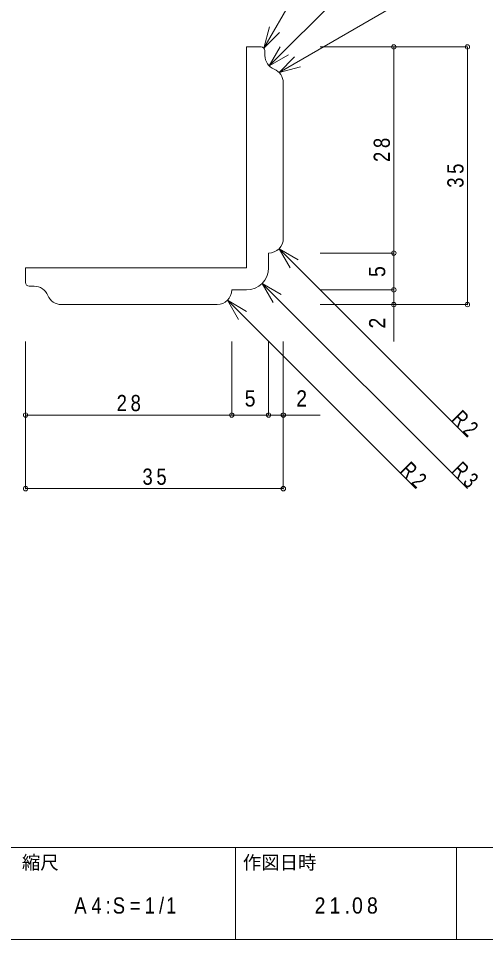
# Model space of a CAD drawing. Units: millimetres on the paper. Extents: x -141 to 141, y -98 to 98.
# Drawn here: x -18.5 to 45, y -97.5 to 27.6 of the extents above; entities that cross this region are included whole.
import ezdxf
from ezdxf.enums import TextEntityAlignment as Align

# ---------------------------------------------------------------- set-up
doc = ezdxf.new("R2010")
doc.units = ezdxf.units.MM
doc.header["$PDMODE"] = 32
doc.header["$PDSIZE"] = 0.6
for name, color, linetype, lineweight in [('0-0_ＫＢ製品', 2, 'Continuous', 9), ('0-3_寸法', 4, 'Continuous', 9), ('0-4_引出線字', 4, 'Continuous', 9), ('F-0_図面枠', 5, 'Continuous', 9), ('F-5_F-5ﾚｲﾔ', 7, 'Continuous', 9)]:
    doc.layers.add(name, color=color, linetype=linetype, lineweight=lineweight)
doc.layers.add('0-5_文字', color=7, linetype='Continuous')
doc.styles.add('HGｺﾞｼｯｸM', font='')
doc.styles.get('HGｺﾞｼｯｸM').set_extended_font_data('HGｺﾞｼｯｸM')

msp = doc.modelspace()

# ---------------------------------------------------------------- linework, layer by layer
at = {"layer": '0-0_ＫＢ製品'}
for p, q in [((14.5, 23.75), (12.5, 23.75)), ((12.5, 23.75), (12.5, -6.25)), ((15, 23.25), (15, 22.585)), ((17.5, -2.25), (17.5, 18.877)), ((15.5, -4.25), (15.5, -6.25)), ((-17.5, -8.25), (-17.5, -6.25)), ((-17.5, -6.25), (12.5, -6.25)), ((-17, -8.75), (-16.335, -8.75)), ((10.5, -9.25), (12.5, -9.25)), ((8.5, -11.25), (-12.627, -11.25))]:
    msp.add_line(p, q, dxfattribs=at)
for centre, radius, start, end in [((14.5, 23.25), 0.5, 0, 90), ((17, 22.585), 2, 180, 247.97569), ((15.5, 18.877), 2, 0, 67.97569), ((15.5, -2.25), 2, 270, 0), ((12.5, -6.25), 3, 270, 0), ((-17, -8.25), 0.5, 180, 270), ((-16.335, -10.75), 2, 22.02431, 90), ((-12.627, -9.25), 2, 202.02431, 270), ((8.5, -9.25), 2, 270, 0)]:
    msp.add_arc(centre, radius, start, end, dxfattribs=at)
at = {"layer": '0-3_寸法'}
for p, q in [((32.5, 23.75), (22.5, 23.75)), ((32.5, 23.75), (32.5, -4.25)), ((42.5, 23.75), (32.5, 23.75)), ((42.5, 23.75), (42.5, -11.25)), ((32.5, -4.25), (22.5, -4.25)), ((32.5, -4.25), (32.5, -9.25)), ((32.5, -9.25), (22.5, -9.25)), ((32.5, -9.25), (32.5, -16.25)), ((32.5, -11.25), (22.5, -11.25)), ((42.5, -11.25), (32.5, -11.25)), ((-17.5, -26.25), (-17.5, -16.25)), ((10.5, -26.25), (10.5, -16.25)), ((15.5, -26.25), (15.5, -16.25)), ((17.5, -26.25), (17.5, -16.25)), ((-17.5, -26.25), (10.5, -26.25)), ((-17.5, -36.25), (-17.5, -26.25)), ((10.5, -26.25), (15.5, -26.25)), ((15.5, -26.25), (22.5, -26.25)), ((17.5, -36.25), (17.5, -26.25)), ((-17.5, -36.25), (17.5, -36.25))]:
    msp.add_line(p, q, dxfattribs=at)
for p in [(32.5, 23.75), (42.5, 23.75), (32.5, -4.25), (32.5, -9.25), (32.5, -11.25), (42.5, -11.25), (-17.5, -26.25), (10.5, -26.25), (15.5, -26.25), (17.5, -26.25), (-17.5, -36.25), (17.5, -36.25)]:
    msp.add_point(p, dxfattribs=at)
at = {"layer": '0-4_引出線字'}
for p, q in [((14.854, 23.604), (29.372, 48.75)), ((15.586, 21.171), (42.5, 48.085)), ((16.914, 20.291), (42.5, 35.063)), ((14.854, 23.604), (15.63, 26.501)), ((14.854, 23.604), (16.975, 25.725)), ((15.586, 21.171), (17.086, 23.769)), ((15.586, 21.171), (18.184, 22.671)), ((16.914, 20.291), (19.036, 22.413)), ((16.914, 20.291), (19.812, 21.068)), ((16.914, -3.664), (19.512, -5.164)), ((16.914, -3.664), (18.414, -6.262)), ((16.914, -3.664), (42.5, -29.25)), ((14.621, -8.371), (17.219, -9.871)), ((14.621, -8.371), (16.121, -10.969)), ((14.621, -8.371), (42.5, -36.25)), ((9.914, -10.664), (12.512, -12.164)), ((9.914, -10.664), (11.414, -13.262)), ((9.914, -10.664), (35.5, -36.25))]:
    msp.add_line(p, q, dxfattribs=at)
at = {"layer": 'F-0_図面枠'}
for p, q in [((-141, -85), (141, -85)), ((11, -97.5), (11, -85)), ((41, -97.5), (41, -85)), ((141, -97.5), (-141, -97.5))]:
    msp.add_line(p, q, dxfattribs=at)

# ---------------------------------------------------------------- texts
at = {"layer": '0-3_寸法', "color": 7, "style": 'HGｺﾞｼｯｸM', "width": 0.9}
for s, p in [('5', (32, -7.5)), ('2', (32, -14.5))]:
    msp.add_text(s, height=2.199, rotation=90, dxfattribs=at).set_placement(p, align=Align.BOTTOM_LEFT)
for s, p in [('5', (12.25, -25.75)), ('2', (19.25, -25.75))]:
    msp.add_text(s, height=2.199, dxfattribs=at).set_placement(p, align=Align.BOTTOM_LEFT)
at = {"layer": '0-3_寸法', "color": 7, "char_height": 2.199, "attachment_point": 7, "rotation": 90, "style": 'HGｺﾞｼｯｸM'}
for s, insert in [('\\T1.36;\\W0.85;28', (32, 8.125)), ('\\T1.36;\\W0.85;35', (42, 4.625))]:
    msp.add_mtext(s, dxfattribs=dict(at, insert=insert))
at = {"layer": '0-3_寸法', "color": 7, "char_height": 2.199, "attachment_point": 7, "style": 'HGｺﾞｼｯｸM'}
for s, insert in [('\\T1.36;\\W0.85;28', (-5.125, -25.75)), ('\\T1.36;\\W0.85;35', (-1.625, -35.75))]:
    msp.add_mtext(s, dxfattribs=dict(at, insert=insert))
at = {"layer": '0-5_文字', "char_height": 2.199, "attachment_point": 7, "rotation": 315, "style": 'HGｺﾞｼｯｸM'}
for s, insert in [('\\T1.36;\\W0.75;R2', (40.202, -26.952)), ('\\T1.36;\\W0.75;R2', (33.202, -33.952)), ('\\T1.36;\\W0.75;R3', (40.202, -33.952))]:
    msp.add_mtext(s, dxfattribs=dict(at, insert=insert))
at = {"layer": 'F-5_F-5ﾚｲﾔ', "style": 'HGｺﾞｼｯｸM'}
for s, p in [('縮尺', (-18, -88.5)), ('作図日時', (12, -88.5))]:
    msp.add_text(s, height=1.833, dxfattribs=at).set_placement(p, align=Align.BOTTOM_LEFT)
at = {"layer": 'F-5_F-5ﾚｲﾔ', "char_height": 2.199, "attachment_point": 7, "style": 'HGｺﾞｼｯｸM'}
for s, insert in [('\\T1.39;\\W0.85;A4:S=1/1', (-10.875, -94)), ('\\T1.38;\\W0.9;21.08', (21.75, -94))]:
    msp.add_mtext(s, dxfattribs=dict(at, insert=insert))

doc.saveas('drawing.dxf')
